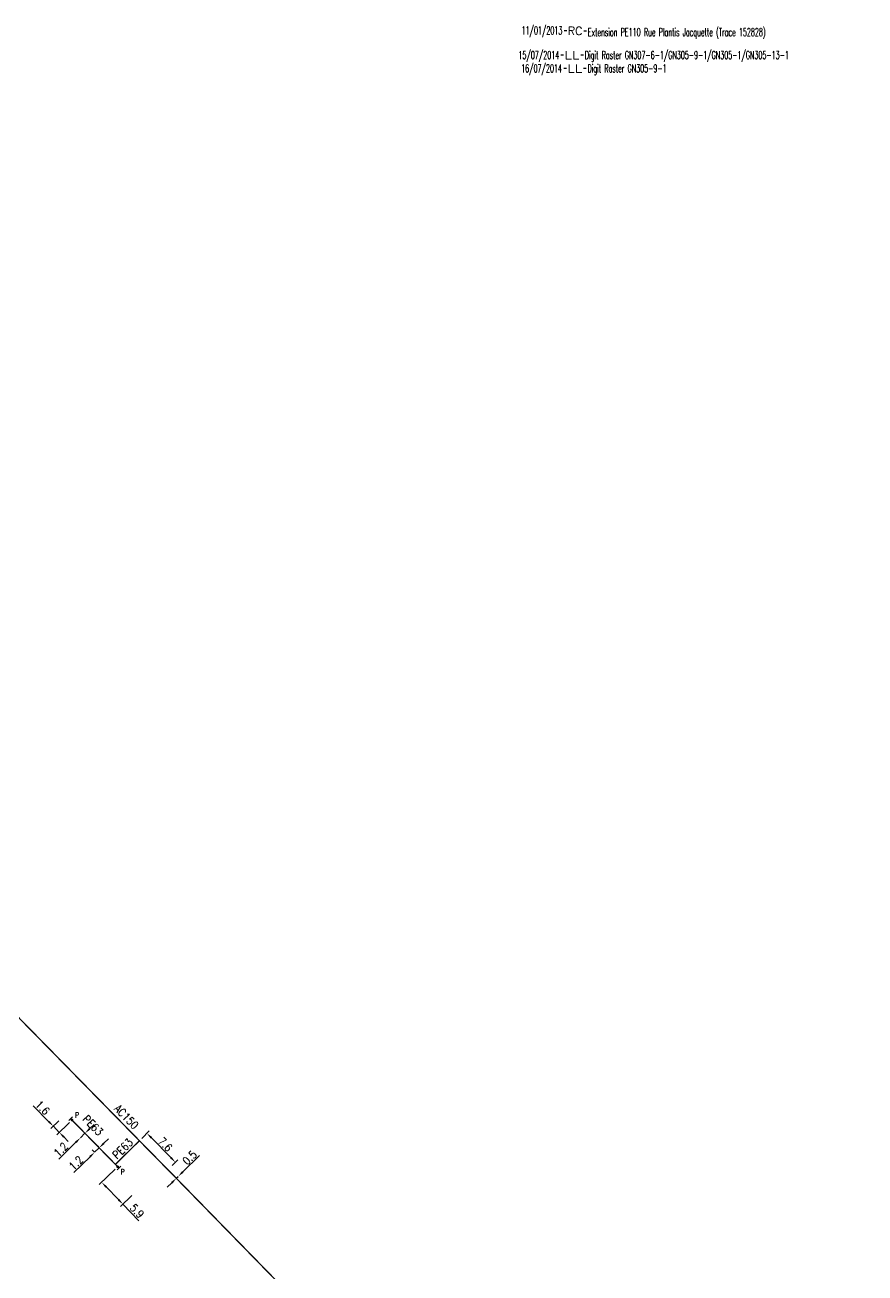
# Model space of a CAD drawing. Header units: millimetres. Extents: x 107999 to 109004, y 120010 to 121005.
# Drawn here: x 108417 to 108574.5, y 120505.6 to 120739.6 of the extents above; entities that cross this region are included whole.
import ezdxf
from ezdxf.enums import TextEntityAlignment as Align

# ---------------------------------------------------------------- set-up
doc = ezdxf.new("R2010")
doc.units = ezdxf.units.MM
doc.header["$PDMODE"] = 34
doc.linetypes.add('L_25_AP', pattern=[2000, 1000, 1000])
doc.linetypes.add('L_25_PE', pattern=[2000, 1000, 1000])
doc.layers.get('0').update_dxf_attribs({"linetype": 'CONTINUOUS'})
doc.layers.get('Defpoints').update_dxf_attribs({"linetype": 'CONTINUOUS'})
for name, color, linetype in [('L_150', 1, 'CONTINUOUS'), ('L_300', 7, 'CONTINUOUS'), ('L_340', 7, 'CONTINUOUS')]:
    doc.layers.add(name, color=color, linetype=linetype)
doc.styles.add('G_ROMANS', font='ROMANS.SHX', dxfattribs={"width": 0.75})
doc.styles.get("Standard").update_dxf_attribs({"font": 'romans.shx', "width": 0.85})
doc.dimstyles.get("Standard").update_dxf_attribs({"dimtxt": 1.5, "dimasz": 1.2, "dimexe": 0.625, "dimexo": 0.625, "dimgap": 0.25, "dimtad": 1, "dimdec": 1, "dimzin": 0, "dimdsep": 46, "dimtxsty": 'Standard', "dimcen": -0.5, "dimadec": 0, "dimazin": 0, "dimtfac": 1, "dimtdec": 1, "dimtmove": 0, "dimatfit": 3, "dimfxl": 0, "dimtolj": 1, "dimtzin": 0, "dimarcsym": 0})

# ---------------------------------------------------------------- blocks, each defined once
blk = doc.blocks.new('L_340_07')
at = {"color": 0, "linetype": 'Continuous', "const_width": 0.25, "flags": 128}
blk.add_lwpolyline([(0, 0), (0.35, 0)], dxfattribs=at)
at = {"color": 0, "linetype": 'Continuous', "flags": 128}
blk.add_lwpolyline([(0.35, -0.5), (0.35, 0.5)], dxfattribs=at)
at = {"color": 0, "linetype": 'Continuous', "width": 0.75, "flags": 3}
for tag, p in [('DEF_LEG', (0.72, -3.47)), ('DEF_COUP', (0.72, -5.97)), ('DEF_TYPE', (0.72, -8.47))]:
    blk.add_attdef(tag, text='', height=1.2, dxfattribs=at).set_placement(p, align=Align.MIDDLE)
blk = doc.blocks.new('GIS_MODF')
at = {"color": 0, "linetype": 'Continuous', "flags": 128}
for points in [[(-2.18, -0.01), (-1.68, -0.01)], [(1.52, -0.01), (2.02, -0.01)]]:
    blk.add_lwpolyline(points, dxfattribs=at)
at = {"color": 0, "linetype": 'Continuous', "width": 0.5}
blk.add_attdef('DATE', text='', height=1.5, dxfattribs=at).set_placement((-2.5, -0.8), align=Align.RIGHT)
at = {"color": 0, "linetype": 'Continuous', "width": 1.771291}
blk.add_attdef('USER', text='', height=1.5, dxfattribs=at).set_placement((-1.51, -0.8), (1.28, -0.8), align=Align.FIT)
at = {"color": 0, "linetype": 'Continuous', "width": 0.5}
blk.add_attdef('DESC', (2.29, -0.8), '', height=1.5, dxfattribs=at)
blk = doc.blocks.new('*D91')
at = {"layer": 'Defpoints', "color": 0, "linetype": 'Continuous', "transparency": 16777216}
for p in [(108438.5, 120530.45), (108439.91, 120531.84), (108444.19, 120525.39)]:
    blk.add_point(p, dxfattribs=at)
at = {"layer": 'L_150', "color": 0, "linetype": 'Continuous', "lineweight": -2, "transparency": 16777216}
for p, q in [((108438.95, 120530.89), (108440.36, 120532.28)), ((108444.4, 120527.28), (108440.76, 120530.99)), ((108444.63, 120525.82), (108445.69, 120526.86))]:
    blk.add_line(p, q, dxfattribs=at)
at = {"layer": 'L_150', "color": 0, "linetype": 'Continuous', "transparency": 16777216}
for points in [[(108440.9, 120531.13), (108440.61, 120530.84), (108439.91, 120531.84)], [(108444.54, 120527.42), (108444.26, 120527.14), (108445.24, 120526.42)]]:
    blk.add_solid(points, dxfattribs=at)
at = {"layer": 'L_150', "color": 0, "linetype": 'Continuous', "transparency": 16777216, "insert": (108443.36, 120529.76), "char_height": 1.5, "attachment_point": 5, "rotation": 314.5192}
blk.add_mtext('\\A1;7.6', dxfattribs=at)
blk = doc.blocks.new('*D92')
at = {"layer": 'Defpoints', "color": 0, "linetype": 'Continuous', "transparency": 16777216}
for p in [(108434.43, 120525.56), (108431.43, 120522.65), (108437.56, 120520.62)]:
    blk.add_point(p, dxfattribs=at)
at = {"layer": 'L_300', "color": 0, "linetype": 'Continuous', "lineweight": -2, "transparency": 16777216}
for p, q in [((108433.98, 120525.12), (108430.98, 120522.21)), ((108432.26, 120521.78), (108434.58, 120519.4)), ((108437.11, 120520.18), (108434.97, 120518.1)), ((108435.42, 120518.54), (108438.42, 120515.44))]:
    blk.add_line(p, q, dxfattribs=at)
at = {"layer": 'L_300', "color": 0, "linetype": 'Continuous', "transparency": 16777216}
for points in [[(108432.41, 120521.92), (108432.12, 120521.65), (108431.43, 120522.65)], [(108434.73, 120519.54), (108434.44, 120519.26), (108435.42, 120518.54)]]:
    blk.add_solid(points, dxfattribs=at)
at = {"layer": 'L_300', "color": 0, "linetype": 'Continuous', "transparency": 16777216, "insert": (108438.05, 120517.26), "char_height": 1.5, "attachment_point": 5, "rotation": 314.1541}
blk.add_mtext('\\A1;5.9', dxfattribs=at)
blk = doc.blocks.new('*D93')
at = {"layer": 'Defpoints', "color": 0, "linetype": 'Continuous', "transparency": 16777216}
for p in [(108423.87, 120534.63), (108425.85, 120534.33), (108423.48, 120532.02)]:
    blk.add_point(p, dxfattribs=at)
at = {"layer": 'L_300', "color": 0, "linetype": 'Continuous', "lineweight": -2, "transparency": 16777216}
for p, q in [((108421.53, 120534.02), (108418.6, 120537.01)), ((108423.42, 120534.19), (108421.92, 120532.72)), ((108423.48, 120532.02), (108422.37, 120533.16)), ((108425.4, 120533.89), (108423.04, 120531.58)), ((108424.32, 120531.16), (108425.16, 120530.3))]:
    blk.add_line(p, q, dxfattribs=at)
at = {"layer": 'L_300', "color": 0, "linetype": 'Continuous', "transparency": 16777216}
for points in [[(108421.67, 120534.16), (108421.39, 120533.88), (108422.37, 120533.16)], [(108424.47, 120531.3), (108424.18, 120531.02), (108423.48, 120532.02)]]:
    blk.add_solid(points, dxfattribs=at)
at = {"layer": 'L_300', "color": 0, "linetype": 'Continuous', "transparency": 16777216, "insert": (108420.36, 120536.64), "char_height": 1.5, "attachment_point": 5, "rotation": 314.3633}
blk.add_mtext('\\A1;1.6', dxfattribs=at)
blk = doc.blocks.new('*D94')
at = {"layer": 'Defpoints', "color": 0, "linetype": 'Continuous', "transparency": 16777216}
for p in [(108427.45, 120531), (108428.3, 120531.84), (108428.3, 120531.84)]:
    blk.add_point(p, dxfattribs=at)
at = {"layer": 'L_150', "color": 0, "linetype": 'Continuous', "lineweight": -2, "transparency": 16777216}
for p, q in [((108429.16, 120532.68), (108430.01, 120533.52)), ((108426.59, 120530.16), (108423.41, 120527.02)), ((108428.3, 120531.84), (108427.45, 120531))]:
    blk.add_line(p, q, dxfattribs=at)
at = {"layer": 'L_150', "color": 0, "linetype": 'Continuous', "transparency": 16777216}
for points in [[(108429.02, 120532.82), (108429.3, 120532.54), (108428.3, 120531.84)], [(108426.45, 120530.3), (108426.73, 120530.01), (108427.45, 120531)]]:
    blk.add_solid(points, dxfattribs=at)
at = {"layer": 'L_150', "color": 0, "linetype": 'Continuous', "transparency": 16777216, "insert": (108423.77, 120528.78), "char_height": 1.5, "attachment_point": 5, "rotation": 44.5736}
blk.add_mtext('\\A1;1.2', dxfattribs=at)
blk = doc.blocks.new('*D95')
at = {"layer": 'Defpoints', "color": 0, "linetype": 'Continuous', "transparency": 16777216}
for p in [(108430.45, 120527.92), (108430.96, 120529.12), (108431.31, 120528.76)]:
    blk.add_point(p, dxfattribs=at)
at = {"layer": 'L_150', "color": 0, "linetype": 'Continuous', "lineweight": -2, "transparency": 16777216}
for p, q in [((108431.82, 120529.96), (108432.68, 120530.8)), ((108430.02, 120528.37), (108429.66, 120528.73)), ((108430.96, 120529.12), (108430.1, 120528.28)), ((108430.87, 120529.21), (108430.52, 120529.57)), ((108429.24, 120527.45), (108426.23, 120524.51))]:
    blk.add_line(p, q, dxfattribs=at)
at = {"layer": 'L_150', "color": 0, "linetype": 'Continuous', "transparency": 16777216}
for points in [[(108431.68, 120530.1), (108431.96, 120529.81), (108430.96, 120529.12)], [(108429.1, 120527.59), (108429.38, 120527.3), (108430.1, 120528.28)]]:
    blk.add_solid(points, dxfattribs=at)
at = {"layer": 'L_150', "color": 0, "linetype": 'Continuous', "transparency": 16777216, "insert": (108426.6, 120526.27), "char_height": 1.5, "attachment_point": 5, "rotation": 44.2775}
blk.add_mtext('\\A1;1.2', dxfattribs=at)
blk = doc.blocks.new('*D549')
at = {"layer": 'Defpoints', "color": 0, "linetype": 'Continuous', "transparency": 16777216}
for p in [(108445.42, 120523.41), (108445.78, 120523.76), (108445.78, 120523.76)]:
    blk.add_point(p, dxfattribs=at)
at = {"layer": 'L_150', "color": 0, "linetype": 'Continuous', "lineweight": -2, "transparency": 16777216}
for p, q in [((108446.64, 120524.6), (108449.75, 120527.67)), ((108445.42, 120523.41), (108445.78, 120523.76)), ((108444.57, 120522.57), (108443.71, 120521.72))]:
    blk.add_line(p, q, dxfattribs=at)
at = {"layer": 'L_150', "color": 0, "linetype": 'Continuous', "transparency": 16777216}
for points in [[(108444.43, 120522.71), (108444.71, 120522.42), (108445.42, 120523.41)], [(108446.5, 120524.75), (108446.78, 120524.46), (108445.78, 120523.76)]]:
    blk.add_solid(points, dxfattribs=at)
at = {"layer": 'L_150', "color": 0, "linetype": 'Continuous', "transparency": 16777216, "insert": (108447.92, 120527.27), "char_height": 1.5, "attachment_point": 5, "rotation": 44.5192}
blk.add_mtext('\\A1;0.5', dxfattribs=at)
blk = doc.blocks.new('L_300_12')
at = {"color": 0, "linetype": 'Continuous', "const_width": 0.248, "flags": 128}
blk.add_lwpolyline([(-0.13, 0, 1), (0.13, 0, 1)], format="xyb", close=True, dxfattribs=at)
at = {"linetype": 'Continuous', "style": 'G_ROMANS', "width": 0.75}
blk.add_attdef('P', text='', height=1, dxfattribs=at).set_placement((0, 1.33), align=Align.MIDDLE_CENTER)
at = {"color": 0, "linetype": 'Continuous', "width": 0.75, "flags": 3}
for tag, p in [('DEF_LEG', (0, -5)), ('DEF_COUP', (0, -7.5)), ('DEF_TYPE', (0, -10))]:
    blk.add_attdef(tag, text='', height=1.2, dxfattribs=at).set_placement(p, align=Align.MIDDLE)

msp = doc.modelspace()

# ---------------------------------------------------------------- linework, layer by layer
at = {"layer": 'L_150', "linetype": 'L_25_AP', "const_width": 0.25, "flags": 128}
msp.add_lwpolyline([(108333.38, 120637.45), (108340.38, 120630.55), (108350.7, 120620.01), (108367.54, 120602.82), (108438.5, 120530.45), (108445.42, 120523.41), (108474.96, 120493.15), (108488.11, 120479.69), (108516.47, 120450.64), (108524.19, 120442.8), (108548.12, 120418.47), (108610.9, 120354.61), (108610.9, 120354.61), (108613.02, 120352.5)], dxfattribs=at)
at = {"layer": 'L_150', "linetype": 'L_25_PE', "const_width": 0.25, "flags": 128}
for points in [[(108434.43, 120525.56), (108434, 120526.01), (108431.31, 120528.76), (108428.3, 120531.84), (108428.3, 120531.84), (108425.85, 120534.33)], [(108438.5, 120530.45), (108434, 120526.01)]]:
    msp.add_lwpolyline(points, dxfattribs=at)

# ---------------------------------------------------------------- block references
at = {"layer": 'L_150'}
ref = msp.add_blockref('GIS_MODF', (108520.3, 120738.58), dxfattribs=dict(at, rotation=359.3180998833836))
ref.add_attrib('DATE', '11/01/2013', dxfattribs={"layer": '0', "color": 0, "linetype": 'Continuous', "height": 1.5, "width": 0.5}).set_placement((108517.8, 120737.86), align=Align.RIGHT)
ref.add_attrib('USER', 'RC', dxfattribs={"layer": '0', "color": 0, "linetype": 'Continuous', "height": 1.5, "rotation": 359.3181, "width": 0.99919}).set_placement((108518.78, 120737.8), (108521.57, 120737.77), align=Align.FIT)
ref.add_attrib('DESC', 'Extension PE110 Rue Plantis Jacquette (Trace 152828)', (108522.58, 120737.56), dxfattribs={"layer": '0', "color": 0, "linetype": 'Continuous', "height": 1.5, "width": 0.5})
ref = msp.add_blockref('GIS_MODF', (108519.72, 120734.06), dxfattribs=at)
ref.add_attrib('DATE', '15/07/2014', dxfattribs={"layer": '0', "color": 0, "linetype": 'Continuous', "height": 1.5, "width": 0.5}).set_placement((108517.21, 120733.26), align=Align.RIGHT)
ref.add_attrib('USER', 'LL', dxfattribs={"layer": '0', "color": 0, "linetype": 'Continuous', "height": 1.5, "width": 1.180861}).set_placement((108518.21, 120733.26), (108520.99, 120733.26), align=Align.FIT)
ref.add_attrib('DESC', 'Digit Raster GN307-6-1/GN305-9-1/GN305-1/GN305-13-1', (108522.01, 120733.26), dxfattribs={"layer": '0', "color": 0, "linetype": 'Continuous', "height": 1.5, "width": 0.5})
ref = msp.add_blockref('GIS_MODF', (108520.23, 120731.56), dxfattribs=at)
ref.add_attrib('DATE', '16/07/2014', dxfattribs={"layer": '0', "color": 0, "linetype": 'Continuous', "height": 1.5, "width": 0.5}).set_placement((108517.73, 120730.76), align=Align.RIGHT)
ref.add_attrib('USER', 'LL', dxfattribs={"layer": '0', "color": 0, "linetype": 'Continuous', "height": 1.5, "width": 1.180861}).set_placement((108518.73, 120730.76), (108521.51, 120730.76), align=Align.FIT)
ref.add_attrib('DESC', 'Digit Raster GN305-9-1', (108522.52, 120730.76), dxfattribs={"layer": '0', "color": 0, "linetype": 'Continuous', "height": 1.5, "width": 0.5})
at = {"layer": 'L_300'}
ref = msp.add_blockref('L_300_12', (108425.85, 120534.33), dxfattribs=dict(at, rotation=314.5736129385441))
ref.add_attrib('P', 'P', dxfattribs={"layer": '0', "linetype": 'Continuous', "height": 1, "style": 'G_ROMANS', "width": 0.75}).set_placement((108426.8, 120535.26), align=Align.MIDDLE_CENTER)
ref = msp.add_blockref('L_300_12', (108434.43, 120525.56), dxfattribs=dict(at, rotation=224.1541077625553))
ref.add_attrib('P', 'P', dxfattribs={"layer": '0', "linetype": 'Continuous', "height": 1, "style": 'G_ROMANS', "width": 0.75}).set_placement((108435.36, 120524.61), align=Align.MIDDLE_CENTER)
at = {"layer": 'L_340'}
for p, rotation in [((108425.85, 120534.33), 134.3633011023954), ((108434.43, 120525.56), 314.1541077626994)]:
    msp.add_blockref('L_340_07', p, dxfattribs=dict(at, rotation=rotation))

# ---------------------------------------------------------------- texts
at = {"layer": 'L_150', "linetype": 'Continuous', "width": 0.85}
for rotation, p in [(314.3757, (108429.79, 120533.34)), (44.5192, (108435.36, 120528.98))]:
    msp.add_text('PE63', height=1.5, rotation=rotation, dxfattribs=at).set_placement(p, align=Align.MIDDLE)
at = {"layer": 'L_150', "linetype": 'Continuous', "insert": (108433.64, 120536.34), "char_height": 1.5, "attachment_point": 7, "rotation": 314.3829}
msp.add_mtext('AC150', dxfattribs=at)

# ---------------------------------------------------------------- dimensions: what is measured, and where the dimension line sits
at = {"layer": 'L_150', "linetype": 'Continuous'}
for base, p1, p2, angle, picture, middle in [((108428.3, 120531.84), (108427.45, 120531), (108428.3, 120531.84), 44.5736, '*D94', (108424.47, 120528.07)), ((108430.96, 120529.12), (108430.45, 120527.92), (108431.31, 120528.76), 44.2775, '*D95', (108427.3, 120525.56)), ((108439.91, 120531.84), (108444.19, 120525.39), (108438.5, 120530.45), 134.5192, '*D91', (108442.65, 120529.06)), ((108445.78, 120523.76), (108445.42, 120523.41), (108445.78, 120523.76), 44.5192, '*D549', (108448.62, 120526.56))]:
    dim = msp.add_linear_dim(base=base, p1=p1, p2=p2, angle=angle, dimstyle='Standard', dxfattribs=at)
    dim.commit()
    dim.dimension.update_dxf_attribs({"geometry": picture, "text_midpoint": middle, "dimtype": 160})
at = {"layer": 'L_300', "linetype": 'Continuous'}
dim = msp.add_linear_dim(base=(108423.48, 120532.02), p1=(108423.87, 120534.63), p2=(108425.85, 120534.33), angle=314.3633, dimstyle='Standard', dxfattribs=at)
dim.commit()
dim.dimension.update_dxf_attribs({"geometry": '*D93', "text_midpoint": (108419.65, 120535.94), "dimtype": 160})
dim = msp.add_linear_dim(base=(108431.43, 120522.65), p1=(108437.56, 120520.62), p2=(108434.43, 120525.56), angle=134.1541, text='5.9', dimstyle='Standard', dxfattribs=at)
dim.commit()
dim.dimension.update_dxf_attribs({"geometry": '*D92', "text_midpoint": (108437.34, 120516.56), "dimtype": 160})

doc.saveas('drawing.dxf')
